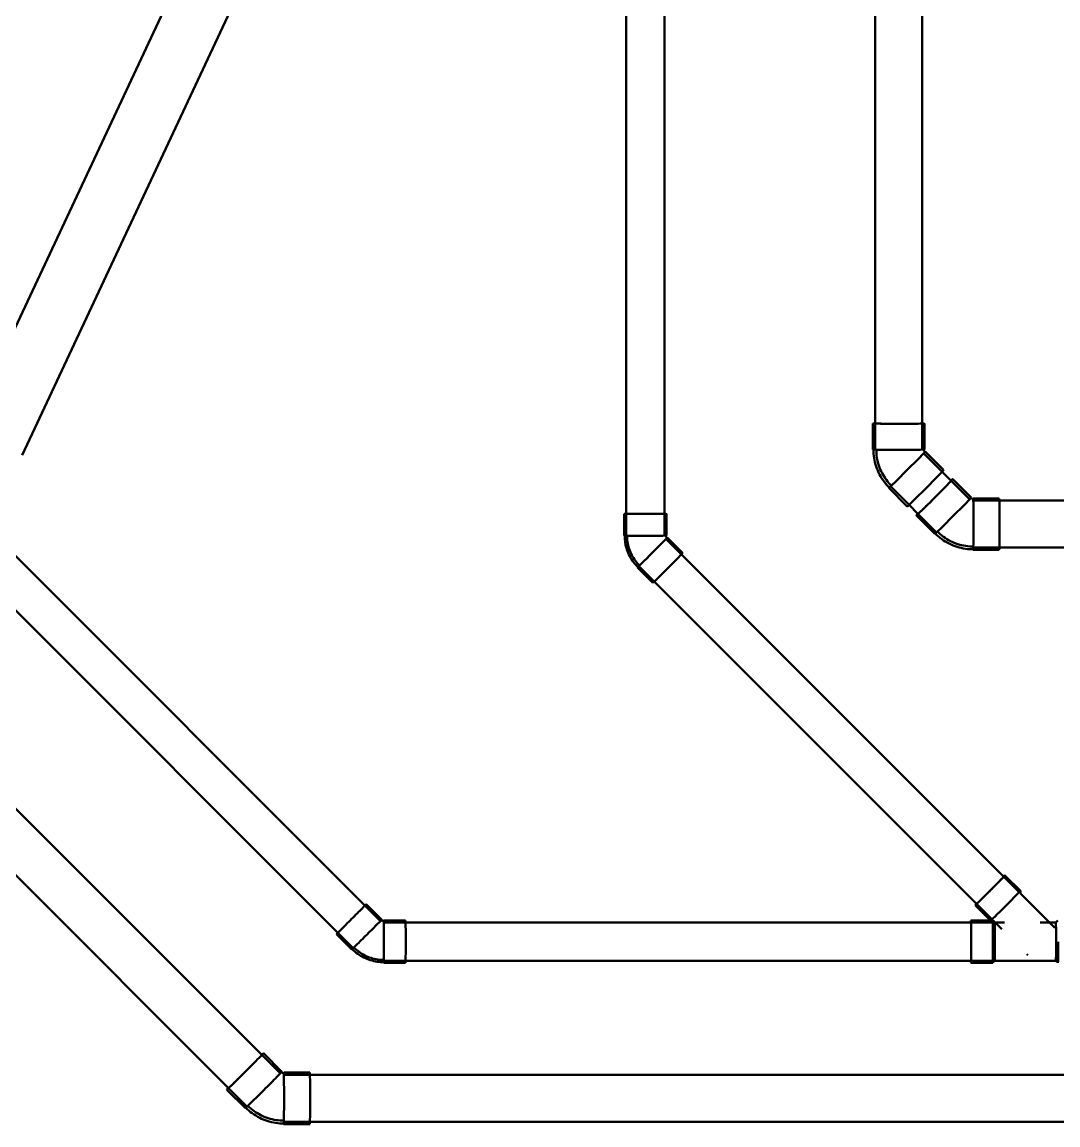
# Model space of a CAD drawing. Header units: millimetres. Extents: x -108050 to 96605, y 58136 to 140997.
# Drawn here: x 14761 to 17185, y 118431 to 121011 of the extents above; entities that cross this region are included whole.
import ezdxf

# ---------------------------------------------------------------- set-up
doc = ezdxf.new("R2010")
doc.units = ezdxf.units.MM
doc.layers.add('P-PIPE', color=3, linetype='Continuous', lineweight=50)

# ---------------------------------------------------------------- blocks, each defined once
blk = doc.blocks.new('DSC_uPVC_Elbow_TienPhong - Standard-2073766-HẦM')
at = {"layer": 'P-PIPE'}
for p, q in [((15602.6, 118910.9), (15566.5, 118946.9)), ((15658.2, 118908.9), (15607.2, 118908.9)), ((15496.8, 118877.2), (15532.9, 118841.2)), ((15607.2, 118810.3), (15658.2, 118810.3))]:
    blk.add_line(p, q, dxfattribs=at)
at = {"layer": 'P-PIPE', "flags": 128}
for points in [[(15607.2, 118907.9), (15606.9, 118907.9), (15606.6, 118907.9), (15606.3, 118907.9), (15606, 118908), (15605.7, 118908), (15605.4, 118908.1), (15605.1, 118908.2), (15604.8, 118908.3), (15604.5, 118908.4), (15604.2, 118908.5), (15604, 118908.6), (15603.7, 118908.7), (15603.4, 118908.9), (15603.2, 118909), (15602.9, 118909.2), (15602.7, 118909.4), (15602.4, 118909.6), (15602.2, 118909.8), (15602, 118910), (15601.8, 118910.1)], [(15533.6, 118841.9), (15536.6, 118839), (15539.7, 118836.3), (15543, 118833.6), (15546.3, 118831.1), (15549.7, 118828.8), (15553.2, 118826.5), (15556.8, 118824.4), (15560.5, 118822.5), (15564.3, 118820.7), (15568.1, 118819.1), (15572, 118817.6), (15575.9, 118816.2), (15579.9, 118815.1), (15584, 118814.1), (15588, 118813.2), (15592.1, 118812.5), (15596.3, 118812), (15600.4, 118811.6), (15604.6, 118811.5), (15607.2, 118811.4)], [(15537.4, 118845.7), (15540.3, 118843), (15543.2, 118840.4), (15546.3, 118837.9), (15549.4, 118835.5), (15552.7, 118833.2), (15556, 118831.1), (15559.4, 118829.1), (15562.9, 118827.3), (15566.5, 118825.6), (15570.1, 118824), (15573.8, 118822.6), (15577.5, 118821.4), (15581.3, 118820.3), (15585.2, 118819.3), (15589, 118818.5), (15592.9, 118817.8), (15596.8, 118817.3), (15600.8, 118817), (15604.7, 118816.8), (15607.2, 118816.8)]]:
    blk.add_lwpolyline(points, dxfattribs=at)
at = {"layer": 'P-PIPE'}
for centre, major_axis, ratio, start_param, end_param in [((15531.7, 118912.1), (34.9, 34.9), 0.000068, 6.268976, 7.839773), ((15531.7, 118912.1), (34.9, 34.9), 0.000068, 1.556587, 3.127384), ((15567.7, 118876), (34.9, 34.9), 0.000068, 6.268976, 7.839773), ((15607.2, 118859.6), (0, 49.3), 0.01, 4.722484, 6.29328), ((15607.2, 118859.6), (0, 48.2), 0.01, 5.944215, 6.283185), ((15658.2, 118859.6), (0, 49.3), 0.01, 4.722484, 6.29328), ((15567.7, 118876), (34.9, 34.9), 0.000068, 1.556587, 3.127384), ((15607.2, 118859.6), (0, 49.3), 0.01, 3.151688, 4.722484), ((15658.2, 118859.6), (0, 49.3), 0.01, 3.151688, 4.722484), ((15607.2, 118859.6), (0, 48.2), 0.01, 3.151688, 3.500754)]:
    blk.add_ellipse(centre, major_axis=major_axis, ratio=ratio, start_param=start_param, end_param=end_param, dxfattribs=at)
blk = doc.blocks.new('DSC_uPVC_Elbow_TienPhong - Standard-V178-HẦM')
at = {"layer": 'P-PIPE'}
for p, q in [((15368.7, 118555.2), (15325.6, 118598.3)), ((15434.3, 118553.3), (15373.3, 118553.3)), ((15240.3, 118513), (15283.5, 118469.9)), ((15373.3, 118432.7), (15434.3, 118432.7))]:
    blk.add_line(p, q, dxfattribs=at)
at = {"layer": 'P-PIPE', "flags": 128}
for points in [[(15370.3, 118552.6), (15370, 118552.7), (15369.8, 118552.8), (15369.5, 118553), (15369.2, 118553.1), (15369, 118553.3), (15368.7, 118553.5), (15368.5, 118553.7), (15368.2, 118553.9), (15368, 118554.1), (15367.8, 118554.2)], [(15373.3, 118552), (15373, 118552), (15372.7, 118552), (15372.4, 118552), (15372.1, 118552.1), (15371.8, 118552.1), (15371.4, 118552.2), (15371.1, 118552.3), (15370.9, 118552.4), (15370.6, 118552.5), (15370.3, 118552.6)], [(15284.4, 118470.8), (15288, 118467.4), (15291.8, 118464), (15295.7, 118460.8), (15299.7, 118457.8), (15303.8, 118454.9), (15308.1, 118452.3), (15312.4, 118449.7), (15316.9, 118447.4), (15321.4, 118445.2), (15325.2, 118443.6)], [(15289.1, 118475.5), (15292.5, 118472.2), (15296.1, 118469.1), (15299.8, 118466), (15303.6, 118463.2), (15307.5, 118460.5), (15311.5, 118457.9), (15315.6, 118455.5), (15319.9, 118453.3), (15324.1, 118451.3), (15327.7, 118449.7)], [(15325.2, 118443.6), (15329.9, 118441.8), (15334.6, 118440.1), (15339.4, 118438.7), (15344.3, 118437.4), (15349.2, 118436.3), (15354.2, 118435.5), (15359.2, 118434.8), (15364.2, 118434.3), (15369.2, 118434.1), (15373.3, 118434)], [(15327.7, 118449.7), (15332.2, 118448), (15336.7, 118446.4), (15341.2, 118445), (15345.8, 118443.8), (15350.5, 118442.8), (15355.2, 118442), (15359.9, 118441.4), (15364.6, 118441), (15369.4, 118440.7), (15373.3, 118440.6)]]:
    blk.add_lwpolyline(points, dxfattribs=at)
at = {"layer": 'P-PIPE'}
for centre, major_axis, ratio, start_param, end_param in [((15283, 118555.7), (42.6, 42.6), 0.009999, 4.716531, 6.686021), ((15283, 118555.7), (42.6, 42.6), 0.009999, 3.145735, 4.716531), ((15282.6, 118555.3), (38.9, 38.9), 0.009999, 4.200209, 4.454732), ((15282.6, 118555.3), (38.9, 38.9), 0.009999, 4.461104, 4.716531), ((15282.6, 118555.3), (38.9, 38.9), 0.009999, 4.72277, 4.978331), ((15326.1, 118512.5), (42.6, 42.6), 0.009999, 4.716531, 6.287328), ((15373.3, 118493), (0, 60.3), 0.01, 0, 0.168918), ((15373.3, 118493), (0, 60.3), 0.01, 4.708248, 6.279044), ((15373.3, 118493), (0, 59), 0.01, 5.929978, 6.279044), ((15434.3, 118493), (0, 60.3), 0.01, 4.708248, 6.279044), ((15283, 118555.7), (42.6, 42.6), 0.009999, 2.738351, 3.141593), ((15282.6, 118555.3), (38.9, 38.9), 0.009999, 3.145735, 3.407534), ((15282.6, 118555.3), (38.9, 38.9), 0.009999, 3.431473, 3.669334), ((15282.6, 118555.3), (38.9, 38.9), 0.009999, 3.682816, 3.931133), ((15282.6, 118555.3), (38.9, 38.9), 0.009999, 3.940422, 4.192932), ((15326.1, 118512.5), (42.6, 42.6), 0.009999, 3.145735, 4.716531), ((15373.3, 118493), (0, 60.3), 0.01, 2.972171, 4.708248), ((15434.3, 118493), (0, 60.3), 0.01, 3.137451, 4.708248), ((15373.3, 118493), (0, 59), 0.01, 3.141593, 3.486517)]:
    blk.add_ellipse(centre, major_axis=major_axis, ratio=ratio, start_param=start_param, end_param=end_param, dxfattribs=at)
blk = doc.blocks.new('DSC_uPVC_Elbow_TienPhong - Standard-2073769-HẦM')
at = {"layer": 'P-PIPE'}
for p, q in [((16982.4, 119898.8), (16939.3, 119941.9)), ((17048, 119896.9), (16987, 119896.9)), ((16854, 119856.6), (16897.1, 119813.5)), ((16987, 119776.3), (17048, 119776.3))]:
    blk.add_line(p, q, dxfattribs=at)
at = {"layer": 'P-PIPE', "flags": 128}
for points in [[(16987, 119895.6), (16986.6, 119895.6), (16986.3, 119895.6), (16986, 119895.6), (16985.7, 119895.7), (16985.4, 119895.7), (16985.1, 119895.8), (16984.8, 119895.9), (16984.5, 119896), (16984.2, 119896.1), (16983.9, 119896.2), (16983.6, 119896.3), (16983.4, 119896.5), (16983.1, 119896.6), (16982.8, 119896.8), (16982.6, 119896.9), (16982.3, 119897.1), (16982.1, 119897.3), (16981.8, 119897.5), (16981.6, 119897.7), (16981.5, 119897.9)], [(16898.1, 119814.5), (16901.7, 119811), (16905.4, 119807.6), (16909.3, 119804.4), (16913.4, 119801.4), (16917.5, 119798.6), (16921.7, 119795.9), (16926.1, 119793.3), (16930.5, 119791), (16935.1, 119788.8), (16939.7, 119786.8), (16944.4, 119785.1), (16949.2, 119783.4), (16954, 119782), (16958.9, 119780.8), (16963.8, 119779.8), (16968.7, 119779), (16973.7, 119778.3), (16978.7, 119777.9), (16983.8, 119777.7), (16987, 119777.6)], [(16902.7, 119819.1), (16906.2, 119815.8), (16909.7, 119812.7), (16913.4, 119809.7), (16917.2, 119806.8), (16921.2, 119804.1), (16925.2, 119801.5), (16929.3, 119799.1), (16933.5, 119796.9), (16937.8, 119794.9), (16942.2, 119793), (16946.6, 119791.3), (16951.1, 119789.8), (16955.7, 119788.4), (16960.3, 119787.3), (16965, 119786.3), (16969.7, 119785.5), (16974.4, 119784.9), (16979.2, 119784.5), (16983.9, 119784.3), (16987, 119784.3)]]:
    blk.add_lwpolyline(points, dxfattribs=at)
at = {"layer": 'P-PIPE'}
for centre, major_axis, ratio, start_param, end_param in [((16896.6, 119899.3), (42.6, 42.6), 0.014141, 4.712389, 6.686025), ((16896.6, 119899.3), (42.6, 42.6), 0.014141, 2.738753, 4.712389), ((16896.2, 119898.9), (38.9, 38.9), 0.014141, 4.200002, 4.45059), ((16896.2, 119898.9), (38.9, 38.9), 0.014141, 4.461037, 4.701141), ((16939.8, 119856.2), (42.6, 42.6), 0.014141, 4.712389, 6.283185), ((16987, 119836.6), (0, 60.3), 0.01, 0, 0.172968), ((16987, 119836.6), (0, 60.3), 0.01, 4.70239, 6.273186), ((16987, 119836.6), (0, 59), 0.01, 5.92412, 6.273186), ((17048, 119836.6), (0, 60.3), 0.01, 4.70239, 6.273186), ((16896.2, 119898.9), (38.9, 38.9), 0.014141, 3.141593, 3.403392), ((16896.2, 119898.9), (38.9, 38.9), 0.014141, 3.43046, 3.665191), ((16896.2, 119898.9), (38.9, 38.9), 0.014141, 3.682207, 3.926991), ((16896.2, 119898.9), (38.9, 38.9), 0.014141, 3.940047, 4.18879), ((16939.8, 119856.2), (42.6, 42.6), 0.014141, 3.141593, 4.712389), ((16987, 119836.6), (0, 60.3), 0.01, 2.973212, 4.70239), ((17048, 119836.6), (0, 60.3), 0.01, 3.131593, 4.70239), ((16987, 119836.6), (0, 59), 0.01, 3.19479, 3.480659)]:
    blk.add_ellipse(centre, major_axis=major_axis, ratio=ratio, start_param=start_param, end_param=end_param, dxfattribs=at)
blk = doc.blocks.new('DSC_uPVC_Elbow_TienPhong - Standard-V180-HẦM')
at = {"layer": 'P-PIPE'}
for p, q in [((16752.2, 120072), (16752.2, 120011.1)), ((16872.8, 120011.1), (16872.8, 120072)), ((16917.8, 119963.4), (16874.7, 120006.5)), ((16789.4, 119921.2), (16832.5, 119878.1))]:
    blk.add_line(p, q, dxfattribs=at)
at = {"layer": 'P-PIPE', "flags": 128}
for points in [[(16753.5, 120011.1), (16753.6, 120006), (16753.9, 120001), (16754.4, 119996), (16755.1, 119991), (16756, 119986.1), (16757.1, 119981.2), (16758.4, 119976.3), (16759.9, 119971.5), (16761.6, 119966.8), (16763.5, 119962.1), (16765.5, 119957.5), (16767.7, 119953), (16770.2, 119948.6), (16772.7, 119944.3), (16775.5, 119940.1), (16778.4, 119936), (16781.5, 119932), (16784.7, 119928.1), (16788.1, 119924.4), (16790.4, 119922.2)], [(16760.2, 120011.1), (16760.3, 120006.3), (16760.5, 120001.5), (16761, 119996.8), (16761.7, 119992.1), (16762.5, 119987.4), (16763.6, 119982.7), (16764.8, 119978.1), (16766.2, 119973.6), (16767.8, 119969.1), (16769.6, 119964.7), (16771.5, 119960.3), (16773.6, 119956.1), (16775.9, 119951.9), (16778.4, 119947.8), (16781, 119943.8), (16783.7, 119939.9), (16786.7, 119936.2), (16789.7, 119932.5), (16792.9, 119929), (16795, 119926.8)], [(16873.8, 120005.6), (16873.5, 120005.8), (16873.3, 120006), (16873.1, 120006.3), (16873, 120006.5), (16872.8, 120006.8), (16872.6, 120007), (16872.5, 120007.3), (16872.3, 120007.6), (16872.2, 120007.8), (16872.1, 120008.1), (16871.9, 120008.4), (16871.8, 120008.7), (16871.8, 120009), (16871.7, 120009.3), (16871.6, 120009.6), (16871.6, 120009.9), (16871.5, 120010.2), (16871.5, 120010.5), (16871.5, 120010.9), (16871.5, 120011.1)]]:
    blk.add_lwpolyline(points, dxfattribs=at)
at = {"layer": 'P-PIPE'}
for centre, major_axis, ratio, start_param, end_param in [((16812.5, 120072), (60.3, 0), 0.01, 2.737115, 3.141593), ((16812.5, 120072), (-60.3, 0), 0.01, 0.009999, 1.580795), ((16811.9, 120072), (55, 0), 0.01, 3.151592, 3.413391), ((16811.9, 120072), (55, 0), 0.01, 3.433075, 3.675191), ((16811.9, 120072), (55, 0), 0.01, 3.683786, 3.93699), ((16811.9, 120072), (55, 0), 0.01, 3.941033, 4.198789), ((16811.9, 120072), (55, 0), 0.01, 4.200567, 4.460589), ((16811.9, 120072), (-55, 0), 0.01, 1.31966, 1.580795), ((16812.5, 120072), (60.3, 0), 0.01, 4.722388, 6.687218), ((16812.5, 120011.1), (60.3, 0), 0.01, 3.151592, 4.722388), ((16812.5, 120011.1), (-60.3, 0), 0.01, 1.580795, 3.151592), ((16832.1, 119963.9), (42.6, 42.6), 0.014141, 4.712389, 6.283185), ((16832.1, 119963.9), (41.7, 41.7), 0.014141, 5.585054, 6.283185), ((16832.1, 119963.9), (42.6, 42.6), 0.014141, 3.141593, 4.712389), ((16875.2, 119920.7), (42.6, 42.6), 0.014141, 4.712389, 6.283185), ((16832.1, 119963.9), (41.7, 41.7), 0.014141, 3.141593, 3.839724), ((16875.2, 119920.7), (42.6, 42.6), 0.014141, 3.141593, 4.712389)]:
    blk.add_ellipse(centre, major_axis=major_axis, ratio=ratio, start_param=start_param, end_param=end_param, dxfattribs=at)
blk = doc.blocks.new('DSC_uPVC_Elbow_TienPhong - Standard-2073772-HẦM')
at = {"layer": 'P-PIPE'}
for p, q in [((16170.2, 119860.8), (16170.2, 119809.8)), ((16268.8, 119809.8), (16268.8, 119860.8)), ((16270, 119804.4), (16269.9, 119804.5)), ((16306.8, 119769.1), (16270.8, 119805.1)), ((16200.5, 119737.5), (16201.8, 119736.2)), ((16201.1, 119735.4), (16237.1, 119699.3)), ((16204.4, 119741.2), (16205.6, 119740))]:
    blk.add_line(p, q, dxfattribs=at)
at = {"layer": 'P-PIPE', "flags": 128}
for points in [[(16171.3, 119809.8), (16171.4, 119805.6), (16171.7, 119801.5), (16172.1, 119797.3), (16172.7, 119793.2), (16173.4, 119789.1), (16174.3, 119785), (16175.4, 119781), (16176.6, 119777), (16178, 119773.1), (16179.5, 119769.2), (16181.2, 119765.4), (16183.1, 119761.7), (16185.1, 119758), (16187.2, 119754.5), (16189.5, 119751), (16191.9, 119747.6), (16194.5, 119744.3), (16197.2, 119741.1), (16200, 119738.1), (16200.5, 119737.5)], [(16176.7, 119809.8), (16176.8, 119805.8), (16177, 119801.9), (16177.4, 119798), (16178, 119794), (16178.7, 119790.2), (16179.5, 119786.3), (16180.5, 119782.5), (16181.7, 119778.7), (16183, 119775), (16184.5, 119771.3), (16186.1, 119767.7), (16187.9, 119764.2), (16189.8, 119760.7), (16191.8, 119757.3), (16193.9, 119754), (16196.2, 119750.8), (16198.7, 119747.7), (16201.2, 119744.7), (16203.9, 119741.8), (16204.4, 119741.2)], [(16269.9, 119804.5), (16269.7, 119804.7), (16269.5, 119804.9), (16269.3, 119805.2), (16269.1, 119805.4), (16269, 119805.7), (16268.8, 119805.9), (16268.7, 119806.2), (16268.5, 119806.5), (16268.4, 119806.7), (16268.3, 119807), (16268.2, 119807.3), (16268.1, 119807.6), (16268, 119807.9), (16267.9, 119808.2), (16267.9, 119808.5), (16267.8, 119808.8), (16267.8, 119809.1), (16267.8, 119809.4), (16267.8, 119809.7), (16267.8, 119809.8)]]:
    blk.add_lwpolyline(points, dxfattribs=at)
at = {"layer": 'P-PIPE'}
for centre, major_axis, ratio, start_param, end_param in [((16219.5, 119860.8), (49.3, 0), 0.01, 2.739282, 3.141593), ((16219.5, 119860.8), (-49.3, 0), 0.01, 0.009653, 1.580449), ((16219, 119860.8), (45, 0), 0.01, 3.151245, 3.413045), ((16219, 119860.8), (45, 0), 0.01, 3.438861, 3.674844), ((16219, 119860.8), (45, 0), 0.01, 3.687465, 3.936643), ((16219.5, 119860.8), (49.3, 0), 0.01, 4.722042, 6.684235), ((16219.5, 119809.8), (49.3, 0), 0.01, 3.151245, 4.722042), ((16219.5, 119809.8), (49.3, 0), 0.01, 4.722042, 6.292838), ((16235.9, 119770.3), (34.9, 34.9), 0.013896, 4.712144, 6.28294), ((16235.9, 119770.3), (34.9, 34.9), 0.013896, 0, 0.261554), ((16235.9, 119770.3), (34.1, 34.1), 0.013896, 5.584809, 6.28294), ((16235.9, 119770.3), (34.9, 34.9), 0.013896, 3.141593, 4.712144), ((16272, 119734.2), (34.9, 34.9), 0.013896, 4.712144, 6.28294), ((16235.9, 119770.3), (34.1, 34.1), 0.013896, 3.141593, 3.839479), ((16272, 119734.2), (34.9, 34.9), 0.013896, 3.141593, 4.712144)]:
    blk.add_ellipse(centre, major_axis=major_axis, ratio=ratio, start_param=start_param, end_param=end_param, dxfattribs=at)

msp = doc.modelspace()

# ---------------------------------------------------------------- linework, layer by layer
at = {"layer": 'P-PIPE'}
for p, q in [((15599.5, 118907.8), (5823.8, 128683.6)), ((5760.1, 128620), (15535.9, 118844.2)), ((15365, 118551.4), (5358.8, 128557.7)), ((5281, 128479.9), (15287.2, 118473.6)), ((16174.5, 124194.9), (16174.5, 119809.8)), ((16264.5, 119809.8), (16264.5, 124194.9)), ((16757.5, 123881.7), (16757.5, 120011.1)), ((16867.5, 120011.1), (16867.5, 123881.7)), ((16174.5, 123345.9), (14632.8, 120057.9)), ((14760.7, 119997.9), (16174.5, 123013)), ((16978.6, 119895), (16870.9, 120002.7)), ((16793.2, 119925), (16900.9, 119817.3)), ((17439.7, 119891.6), (16987, 119891.6)), ((17094.4, 118975.5), (16267.7, 119802.1)), ((16987, 119781.6), (17439.7, 119781.6)), ((16204.1, 119738.4), (17030.7, 118911.8)), ((17097.4, 118978.5), (17061.3, 119014.6)), ((17097.7, 118972.1), (17097.4, 118978.5)), ((17178.3, 118891.5), (17097.7, 118972.1)), ((16991.6, 118944.8), (17027.7, 118908.8)), ((17032.7, 118904.6), (15607.2, 118904.6)), ((17032.7, 118908.9), (16981.7, 118908.9)), ((17027.7, 118908.8), (17034.1, 118908.4)), ((17037.5, 118904.6), (17032.7, 118908.9)), ((17034.1, 118908.4), (17054, 118888.6)), ((17060.1, 118904.6), (17037.5, 118904.6)), ((17180.5, 118904.6), (17143.4, 118904.6)), ((17185.3, 118908.9), (17180.5, 118904.6)), ((17112.5, 118830.1), (17114.7, 118827.8)), ((15607.2, 118814.6), (17032.7, 118814.6)), ((16981.7, 118810.3), (17032.7, 118810.3)), ((17032.7, 118810.4), (17037.5, 118814.7)), ((17037.5, 118814.6), (17180.5, 118814.6)), ((17180.5, 118814.7), (17185.3, 118810.4)), ((17397.7, 118548), (15373.3, 118548)), ((15373.3, 118438), (17397.7, 118438))]:
    msp.add_line(p, q, dxfattribs=at)
for centre, major_axis, ratio, start_param, end_param in [((17026.5, 118979.7), (34.9, 34.9), 0.013896, 4.712634, 6.283185), ((17026.5, 118979.7), (31.8, 31.8), 0.013896, 5.236233, 6.021465), ((17026.5, 118979.7), (31.8, 31.8), 0.013896, 6.021631, 6.283185), ((17026.5, 118979.7), (34.9, 34.9), 0.013896, 0.000245, 0.404645), ((17026.5, 118979.7), (34.9, 34.9), 0.013896, 3.141838, 4.712634), ((17026.5, 118979.7), (31.8, 31.8), 0.013896, 4.450835, 4.712386), ((17026.5, 118979.7), (31.8, 31.8), 0.013896, 4.712634, 4.974194), ((17026.5, 118979.7), (31.8, 31.8), 0.013896, 4.974433, 5.236002), ((17026.5, 118979.7), (31.8, 31.8), 0.013896, 3.141838, 3.92695), ((17026.5, 118979.7), (31.8, 31.8), 0.013896, 3.927236, 4.188767), ((17026.5, 118979.7), (31.8, 31.8), 0.013896, 4.189035, 4.450578), ((17062.5, 118943.6), (34.9, 34.9), 0.013896, 4.712634, 6.283185), ((17026.5, 118979.7), (34.9, 34.9), 0.013896, 2.736936, 3.141593), ((17062.5, 118943.6), (34.9, 34.9), 0.013896, 3.141838, 4.712634), ((16981.7, 118859.6), (0, 49.3), 0.01, 0, 0.404333), ((16981.7, 118859.6), (0, 49.3), 0.01, 4.702736, 6.273533), ((16981.7, 118859.6), (0, 45), 0.01, 6.02994, 6.273533), ((16981.7, 118859.6), (0, 45), 0.01, 5.885632, 6.011733), ((17032.7, 118859.6), (0, 49.3), 0.01, 4.702736, 6.273533), ((17037.5, 118859.6), (0, 45), 0.01, 3.655539, 6.273533), ((17180.5, 118859.6), (0, 45), 0.01, 3.13194, 6.273533), ((16981.7, 118859.6), (0, 45), 0.01, 5.623833, 5.749934), ((16981.7, 118859.6), (0, 45), 0.01, 5.362034, 5.488135), ((16981.7, 118859.6), (0, 49.3), 0.01, 2.737682, 4.702736), ((17032.7, 118859.6), (0, 49.3), 0.01, 3.13194, 4.702736), ((17185.3, 118859.6), (0, 49.3), 0.01, 3.13194, 4.702736), ((16981.7, 118859.6), (0, 45), 0.01, 3.791237, 3.917338), ((16981.7, 118859.6), (0, 45), 0.01, 4.053037, 4.179138), ((16981.7, 118859.6), (0, 45), 0.01, 3.141593, 3.393739), ((16981.7, 118859.6), (0, 45), 0.01, 3.529438, 3.642943), ((17037.5, 118859.6), (0, 45), 0.01, 3.13194, 3.642943)]:
    msp.add_ellipse(centre, major_axis=major_axis, ratio=ratio, start_param=start_param, end_param=end_param, dxfattribs=at)

# ---------------------------------------------------------------- block references
for name in ['DSC_uPVC_Elbow_TienPhong - Standard-V180-HẦM', 'DSC_uPVC_Elbow_TienPhong - Standard-2073769-HẦM', 'DSC_uPVC_Elbow_TienPhong - Standard-2073772-HẦM', 'DSC_uPVC_Elbow_TienPhong - Standard-2073766-HẦM', 'DSC_uPVC_Elbow_TienPhong - Standard-V178-HẦM']:
    msp.add_blockref(name, (0, 0), dxfattribs=at)

doc.saveas('drawing.dxf')
